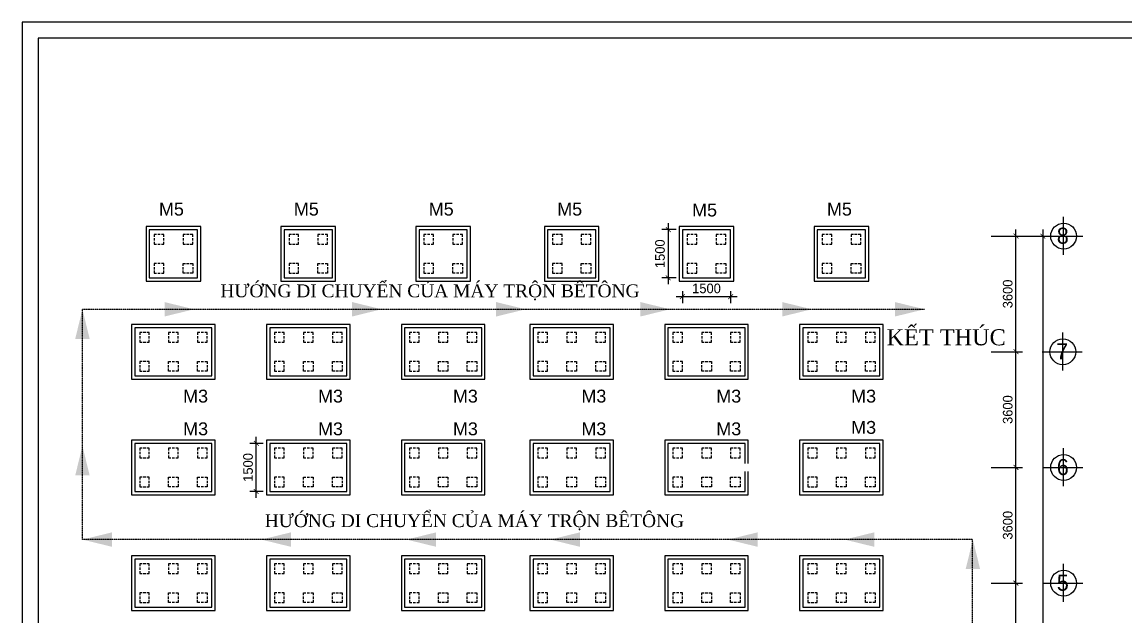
# Model space of a CAD drawing. Extents: x -134084 to 44078, y -38908 to 20492.
# Drawn here: x -40022 to -5652, y 1980 to 20492 of the extents above; entities that cross this region are included whole.
import ezdxf

# ---------------------------------------------------------------- set-up
doc = ezdxf.new("R2010")
doc.units = 0
doc.header["$MEASUREMENT"] = 0
doc.linetypes.add('DASHED', pattern=[0.75, 0.5, -0.25])
doc.linetypes.add('HIDDEN', pattern=[0.375, 0.25, -0.125])
doc.layers.get('0').update_dxf_attribs({"linetype": 'CONTINUOUS'})
doc.layers.get('DEFPOINTS').update_dxf_attribs({"linetype": 'CONTINUOUS'})
for name, color, linetype in [('CHU', 3, 'CONTINUOUS'), ('D', 1, 'CONTINUOUS'), ('DIM', 8, 'CONTINUOUS'), ('K2', 4, 'CONTINUOUS'), ('NET-CO-BAN', 7, 'CONTINUOUS'), ('TEXT', 3, 'CONTINUOUS'), ('THAY', 4, 'CONTINUOUS'), ('TUONG', 7, 'CONTINUOUS')]:
    doc.layers.add(name, color=color, linetype=linetype)
doc.styles.add('H', font='')
doc.styles.add('M1', font='arial.ttf')
doc.styles.get('H').set_extended_font_data('VNI-Avo')
doc.dimstyles.new('1-100', dxfattribs={"dimtxt": 300, "dimasz": 150, "dimexe": 200, "dimexo": 200, "dimgap": 100, "dimtad": 1, "dimtoh": 1, "dimdec": 0, "dimzin": 0, "dimdsep": 46, "dimtxsty": 'H', "dimblk": 'ARCHTICK', "dimcen": 1, "dimdle": 200, "dimclrd": 8, "dimclre": 8, "dimclrt": 3, "dimadec": 0, "dimazin": 0, "dimtfac": 1, "dimtdec": 0, "dimtix": 1, "dimtmove": 2, "dimatfit": 3, "dimldrblk": 'ARCHTICK', "dimfxl": 1, "dimtolj": 1, "dimtzin": 0, "dimarcsym": 0})

# ---------------------------------------------------------------- blocks, each defined once
blk = doc.blocks.new('_ArchTick')
at = {"color": 0, "linetype": 'ByBlock', "const_width": 0.15}
blk.add_lwpolyline([(-0.5, -0.5), (0.5, 0.5)], dxfattribs=at)
blk = doc.blocks.new('*D30')
at = {"layer": 'DEFPOINTS', "color": 0, "transparency": 16777216}
for p in [(-19461, 14032), (-19903, 12532), (-19461, 12532)]:
    blk.add_point(p, dxfattribs=at)
at = {"layer": 'DIM', "color": 8, "lineweight": -2, "transparency": 16777216}
for p, q in [((-19903, 14232), (-19903, 12332)), ((-19661, 14032), (-20103, 14032)), ((-19661, 12532), (-20103, 12532))]:
    blk.add_line(p, q, dxfattribs=at)
at = {"layer": 'DIM', "color": 8, "lineweight": -2, "transparency": 16777216, "xscale": 150, "yscale": 150, "zscale": 150}
for p, rotation in [((-19903, 14032), 90), ((-19903, 12532), 270)]:
    blk.add_blockref('_ArchTick', p, dxfattribs=dict(at, rotation=rotation))
at = {"layer": 'DIM', "color": 3, "transparency": 16777216, "insert": (-20158, 13282), "char_height": 300, "attachment_point": 5, "rotation": 90, "style": 'H'}
blk.add_mtext('\\A1;1500', dxfattribs=at)
blk = doc.blocks.new('*D31')
at = {"layer": 'DEFPOINTS', "color": 0, "transparency": 16777216}
for p in [(-19461, 12317), (-17961, 12317), (-17961, 11947)]:
    blk.add_point(p, dxfattribs=at)
at = {"layer": 'DIM', "color": 8, "lineweight": -2, "transparency": 16777216}
for p, q in [((-19461, 12117), (-19461, 11747)), ((-17961, 12117), (-17961, 11747)), ((-19661, 11947), (-17761, 11947))]:
    blk.add_line(p, q, dxfattribs=at)
at = {"layer": 'DIM', "color": 8, "lineweight": -2, "transparency": 16777216, "xscale": 150, "yscale": 150, "zscale": 150, "rotation": 180}
blk.add_blockref('_ArchTick', (-19461, 11947), dxfattribs=at)
at = {"layer": 'DIM', "color": 8, "lineweight": -2, "transparency": 16777216, "xscale": 150, "yscale": 150, "zscale": 150}
blk.add_blockref('_ArchTick', (-17961, 11947), dxfattribs=at)
at = {"layer": 'DIM', "color": 3, "transparency": 16777216, "insert": (-18711, 12202), "char_height": 300, "attachment_point": 5, "style": 'H'}
blk.add_mtext('\\A1;1500', dxfattribs=at)
blk = doc.blocks.new('*D32')
at = {"layer": 'DEFPOINTS', "color": 0, "transparency": 16777216}
for p in [(-32731, 7382), (-32311, 7382), (-32311, 5882)]:
    blk.add_point(p, dxfattribs=at)
at = {"layer": 'DIM', "color": 8, "lineweight": -2, "transparency": 16777216}
for p, q in [((-32731, 5682), (-32731, 7582)), ((-32511, 7382), (-32931, 7382)), ((-32511, 5882), (-32931, 5882))]:
    blk.add_line(p, q, dxfattribs=at)
at = {"layer": 'DIM', "color": 8, "lineweight": -2, "transparency": 16777216, "xscale": 150, "yscale": 150, "zscale": 150}
for p, rotation in [((-32731, 7382), 90), ((-32731, 5882), 270)]:
    blk.add_blockref('_ArchTick', p, dxfattribs=dict(at, rotation=rotation))
at = {"layer": 'DIM', "color": 3, "transparency": 16777216, "insert": (-32986, 6632), "char_height": 300, "attachment_point": 5, "rotation": 90, "style": 'H'}
blk.add_mtext('\\A1;1500', dxfattribs=at)
blk = doc.blocks.new('*D38')
at = {"layer": 'DEFPOINTS', "color": 0, "transparency": 16777216}
for p in [(-10048, 13832), (-9076, 13832), (-10048, 10232)]:
    blk.add_point(p, dxfattribs=at)
at = {"layer": 'DIM', "color": 8, "lineweight": -2, "transparency": 16777216}
for p, q in [((-9848, 13832), (-8876, 13832)), ((-9076, 10032), (-9076, 14032)), ((-9848, 10232), (-8876, 10232))]:
    blk.add_line(p, q, dxfattribs=at)
at = {"layer": 'DIM', "color": 8, "lineweight": -2, "transparency": 16777216, "xscale": 150, "yscale": 150, "zscale": 150}
for p, rotation in [((-9076, 13832), 90), ((-9076, 10232), 270)]:
    blk.add_blockref('_ArchTick', p, dxfattribs=dict(at, rotation=rotation))
at = {"layer": 'DIM', "color": 3, "transparency": 16777216, "insert": (-9331, 12032), "char_height": 300, "attachment_point": 5, "rotation": 90, "style": 'H'}
blk.add_mtext('\\A1;3600', dxfattribs=at)
blk = doc.blocks.new('*D39')
at = {"layer": 'DEFPOINTS', "color": 0, "transparency": 16777216}
for p in [(-9201, 13832), (-11029, -13768), (-8238, -13768)]:
    blk.add_point(p, dxfattribs=at)
at = {"layer": 'DIM', "color": 8, "lineweight": -2, "transparency": 16777216}
for p, q in [((-9001, 13832), (-8038, 13832)), ((-8238, 14032), (-8238, -13968)), ((-10829, -13768), (-8038, -13768))]:
    blk.add_line(p, q, dxfattribs=at)
at = {"layer": 'DIM', "color": 8, "lineweight": -2, "transparency": 16777216, "xscale": 150, "yscale": 150, "zscale": 150}
for p, rotation in [((-8238, 13832), 90), ((-8238, -13768), 270)]:
    blk.add_blockref('_ArchTick', p, dxfattribs=dict(at, rotation=rotation))
at = {"layer": 'DIM', "color": 3, "transparency": 16777216, "insert": (-8494, 32), "char_height": 300, "attachment_point": 5, "rotation": 90, "style": 'H'}
blk.add_mtext('\\A1;27600', dxfattribs=at)
blk = doc.blocks.new('*D43')
at = {"layer": 'DEFPOINTS', "color": 0, "transparency": 16777216}
for p in [(-10048, 6632), (-9076, 6632), (-10048, 3032)]:
    blk.add_point(p, dxfattribs=at)
at = {"layer": 'DIM', "color": 8, "lineweight": -2, "transparency": 16777216}
for p, q in [((-9848, 6632), (-8876, 6632)), ((-9076, 2832), (-9076, 6832)), ((-9848, 3032), (-8876, 3032))]:
    blk.add_line(p, q, dxfattribs=at)
at = {"layer": 'DIM', "color": 8, "lineweight": -2, "transparency": 16777216, "xscale": 150, "yscale": 150, "zscale": 150}
for p, rotation in [((-9076, 6632), 90), ((-9076, 3032), 270)]:
    blk.add_blockref('_ArchTick', p, dxfattribs=dict(at, rotation=rotation))
at = {"layer": 'DIM', "color": 3, "transparency": 16777216, "insert": (-9331, 4832), "char_height": 300, "attachment_point": 5, "rotation": 90, "style": 'H'}
blk.add_mtext('\\A1;3600', dxfattribs=at)
blk = doc.blocks.new('*D44')
at = {"layer": 'DEFPOINTS', "color": 0, "transparency": 16777216}
for p in [(-10048, 3032), (-9076, 3032), (-10048, -568)]:
    blk.add_point(p, dxfattribs=at)
at = {"layer": 'DIM', "color": 8, "lineweight": -2, "transparency": 16777216}
for p, q in [((-9076, -768), (-9076, 3232)), ((-9848, 3032), (-8876, 3032)), ((-9848, -568), (-8876, -568))]:
    blk.add_line(p, q, dxfattribs=at)
at = {"layer": 'DIM', "color": 8, "lineweight": -2, "transparency": 16777216, "xscale": 150, "yscale": 150, "zscale": 150}
for p, rotation in [((-9076, 3032), 90), ((-9076, -568), 270)]:
    blk.add_blockref('_ArchTick', p, dxfattribs=dict(at, rotation=rotation))
at = {"layer": 'DIM', "color": 3, "transparency": 16777216, "insert": (-9331, 1232), "char_height": 300, "attachment_point": 5, "rotation": 90, "style": 'H'}
blk.add_mtext('\\A1;3600', dxfattribs=at)
blk = doc.blocks.new('*D45')
at = {"layer": 'DEFPOINTS', "color": 0, "transparency": 16777216}
for p in [(-10048, 10232), (-9076, 10232), (-10048, 6632)]:
    blk.add_point(p, dxfattribs=at)
at = {"layer": 'DIM', "color": 8, "lineweight": -2, "transparency": 16777216}
for p, q in [((-9076, 6432), (-9076, 10432)), ((-9848, 10232), (-8876, 10232)), ((-9848, 6632), (-8876, 6632))]:
    blk.add_line(p, q, dxfattribs=at)
at = {"layer": 'DIM', "color": 8, "lineweight": -2, "transparency": 16777216, "xscale": 150, "yscale": 150, "zscale": 150}
for p, rotation in [((-9076, 10232), 90), ((-9076, 6632), 270)]:
    blk.add_blockref('_ArchTick', p, dxfattribs=dict(at, rotation=rotation))
at = {"layer": 'DIM', "color": 3, "transparency": 16777216, "insert": (-9331, 8432), "char_height": 300, "attachment_point": 5, "rotation": 90, "style": 'H'}
blk.add_mtext('\\A1;3600', dxfattribs=at)

msp = doc.modelspace()

# ---------------------------------------------------------------- linework, layer by layer
at = {"layer": 'D', "color": 3, "linetype": 'HIDDEN', "ltscale": 15}
msp.add_lwpolyline([(-12777, -12376), (-19425, -12376), (-19425, -12376), (-38143, -12376), (-38143, -3476.5), (-10429.5, -3476.5), (-10429.5, 4386.7), (-38143, 4386.7), (-38143, 4386.7), (-38143, 11554), (-11922, 11554)], dxfattribs=at)
for points in [[(-35587.5, 11329.2), (-34667.5, 11554), (-35587.5, 11778.8), (-34667.5, 11554)], [(-29746, 11329.2), (-28826, 11554), (-29746, 11778.8), (-28826, 11554)], [(-25261, 11329.2), (-24341, 11554), (-25261, 11778.8), (-24341, 11554)], [(-20768.5, 11329.2), (-19848.5, 11554), (-20768.5, 11778.8), (-19848.5, 11554)], [(-16353, 11329.2), (-15433, 11554), (-16353, 11778.8), (-15433, 11554)], [(-12842, 11329.2), (-11922, 11554), (-12842, 11778.8), (-11922, 11554)], [(-37918.2, 10634), (-38143, 11554), (-38367.8, 10634), (-38143, 11554)], [(-37918.2, 6381.5), (-38143, 7301.5), (-38367.8, 6381.5), (-38143, 7301.5)], [(-37223, 4161.9), (-38143, 4386.7), (-37223, 4611.5), (-38143, 4386.7)], [(-31652.5, 4161.9), (-32572.5, 4386.7), (-31652.5, 4611.5), (-32572.5, 4386.7)], [(-27129.5, 4161.9), (-28049.5, 4386.7), (-27129.5, 4611.5), (-28049.5, 4386.7)], [(-22654, 4161.9), (-23574, 4386.7), (-22654, 4611.5), (-23574, 4386.7)], [(-17120.5, 4161.9), (-18040.5, 4386.7), (-17120.5, 4611.5), (-18040.5, 4386.7)], [(-13490.5, 4161.9), (-14410.5, 4386.7), (-13490.5, 4611.5), (-14410.5, 4386.7)], [(-10191.7, 3466.7), (-10416.5, 4386.7), (-10641.3, 3466.7), (-10416.5, 4386.7)]]:
    msp.add_trace(points, dxfattribs=at)
at = {"layer": 'DIM'}
msp.add_lwpolyline([(44077.5, -38908), (44077.5, 20492), (-40022.5, 20492), (-40022.5, -38908)], close=True, dxfattribs=at)
at = {"layer": 'K2'}
for p, q in [((-7591.6, 13252.6), (-7591.6, 14426.9)), ((-8238.3, 13831.6), (-6995, 13831.6)), ((-7615, 9652.6), (-7615, 10826.9)), ((-8261.7, 10231.6), (-7018.4, 10231.6)), ((-7591.6, 6052.6), (-7591.6, 7226.9)), ((-8238.3, 6631.6), (-6995, 6631.6)), ((-7591.6, 2452.6), (-7591.6, 3626.9)), ((-8238.3, 3031.6), (-6995, 3031.6))]:
    msp.add_line(p, q, dxfattribs=at)
for centre in [(-7591.6, 13831.6), (-7615, 10231.6), (-7591.6, 6631.6), (-7591.6, 3031.6)]:
    msp.add_circle(centre, 402, dxfattribs=at)
at = {"layer": 'NET-CO-BAN', "linetype": 'DASHED', "ltscale": 150}
for points in [[(-35910.7, 13581.6), (-35610.7, 13581.6), (-35610.7, 13881.6), (-35910.7, 13881.6)], [(-35010.7, 13581.6), (-34710.7, 13581.6), (-34710.7, 13881.6), (-35010.7, 13881.6)], [(-31710.7, 13581.6), (-31410.7, 13581.6), (-31410.7, 13881.6), (-31710.7, 13881.6)], [(-30810.7, 13581.6), (-30510.7, 13581.6), (-30510.7, 13881.6), (-30810.7, 13881.6)], [(-27510.7, 13581.6), (-27210.7, 13581.6), (-27210.7, 13881.6), (-27510.7, 13881.6)], [(-26610.7, 13581.6), (-26310.7, 13581.6), (-26310.7, 13881.6), (-26610.7, 13881.6)], [(-23510.7, 13581.6), (-23210.7, 13581.6), (-23210.7, 13881.6), (-23510.7, 13881.6)], [(-22610.7, 13581.6), (-22310.7, 13581.6), (-22310.7, 13881.6), (-22610.7, 13881.6)], [(-19310.7, 13581.6), (-19010.7, 13581.6), (-19010.7, 13881.6), (-19310.7, 13881.6)], [(-18410.7, 13581.6), (-18110.7, 13581.6), (-18110.7, 13881.6), (-18410.7, 13881.6)], [(-15110.7, 13581.6), (-14810.7, 13581.6), (-14810.7, 13881.6), (-15110.7, 13881.6)], [(-14210.7, 13581.6), (-13910.7, 13581.6), (-13910.7, 13881.6), (-14210.7, 13881.6)], [(-35910.7, 12681.6), (-35610.7, 12681.6), (-35610.7, 12981.6), (-35910.7, 12981.6)], [(-34710.7, 12681.6), (-35010.7, 12681.6), (-35010.7, 12981.6), (-34710.7, 12981.6)], [(-31710.7, 12681.6), (-31410.7, 12681.6), (-31410.7, 12981.6), (-31710.7, 12981.6)], [(-30510.7, 12681.6), (-30810.7, 12681.6), (-30810.7, 12981.6), (-30510.7, 12981.6)], [(-27510.7, 12681.6), (-27210.7, 12681.6), (-27210.7, 12981.6), (-27510.7, 12981.6)], [(-26310.7, 12681.6), (-26610.7, 12681.6), (-26610.7, 12981.6), (-26310.7, 12981.6)], [(-23510.7, 12681.6), (-23210.7, 12681.6), (-23210.7, 12981.6), (-23510.7, 12981.6)], [(-22310.7, 12681.6), (-22610.7, 12681.6), (-22610.7, 12981.6), (-22310.7, 12981.6)], [(-19310.7, 12681.6), (-19010.7, 12681.6), (-19010.7, 12981.6), (-19310.7, 12981.6)], [(-18110.7, 12681.6), (-18410.7, 12681.6), (-18410.7, 12981.6), (-18110.7, 12981.6)], [(-15110.7, 12681.6), (-14810.7, 12681.6), (-14810.7, 12981.6), (-15110.7, 12981.6)], [(-13910.7, 12681.6), (-14210.7, 12681.6), (-14210.7, 12981.6), (-13910.7, 12981.6)], [(-36360.7, 10531.6), (-36060.7, 10531.6), (-36060.7, 10831.6), (-36360.7, 10831.6)], [(-35460.7, 10531.6), (-35160.7, 10531.6), (-35160.7, 10831.6), (-35460.7, 10831.6)], [(-34560.7, 10531.6), (-34260.7, 10531.6), (-34260.7, 10831.6), (-34560.7, 10831.6)], [(-32160.7, 10531.6), (-31860.7, 10531.6), (-31860.7, 10831.6), (-32160.7, 10831.6)], [(-31260.7, 10531.6), (-30960.7, 10531.6), (-30960.7, 10831.6), (-31260.7, 10831.6)], [(-30360.7, 10531.6), (-30060.7, 10531.6), (-30060.7, 10831.6), (-30360.7, 10831.6)], [(-27960.7, 10531.6), (-27660.7, 10531.6), (-27660.7, 10831.6), (-27960.7, 10831.6)], [(-27060.7, 10531.6), (-26760.7, 10531.6), (-26760.7, 10831.6), (-27060.7, 10831.6)], [(-26160.7, 10531.6), (-25860.7, 10531.6), (-25860.7, 10831.6), (-26160.7, 10831.6)], [(-23960.7, 10531.6), (-23660.7, 10531.6), (-23660.7, 10831.6), (-23960.7, 10831.6)], [(-23060.7, 10531.6), (-22760.7, 10531.6), (-22760.7, 10831.6), (-23060.7, 10831.6)], [(-22160.7, 10531.6), (-21860.7, 10531.6), (-21860.7, 10831.6), (-22160.7, 10831.6)], [(-19760.7, 10531.6), (-19460.7, 10531.6), (-19460.7, 10831.6), (-19760.7, 10831.6)], [(-18860.7, 10531.6), (-18560.7, 10531.6), (-18560.7, 10831.6), (-18860.7, 10831.6)], [(-17960.7, 10531.6), (-17660.7, 10531.6), (-17660.7, 10831.6), (-17960.7, 10831.6)], [(-15560.7, 10531.6), (-15260.7, 10531.6), (-15260.7, 10831.6), (-15560.7, 10831.6)], [(-14660.7, 10531.6), (-14360.7, 10531.6), (-14360.7, 10831.6), (-14660.7, 10831.6)], [(-13760.7, 10531.6), (-13460.7, 10531.6), (-13460.7, 10831.6), (-13760.7, 10831.6)], [(-36360.7, 9631.6), (-36060.7, 9631.6), (-36060.7, 9931.6), (-36360.7, 9931.6)], [(-35160.7, 9631.6), (-35460.7, 9631.6), (-35460.7, 9931.6), (-35160.7, 9931.6)], [(-34260.7, 9631.6), (-34560.7, 9631.6), (-34560.7, 9931.6), (-34260.7, 9931.6)], [(-32160.7, 9631.6), (-31860.7, 9631.6), (-31860.7, 9931.6), (-32160.7, 9931.6)], [(-30960.7, 9631.6), (-31260.7, 9631.6), (-31260.7, 9931.6), (-30960.7, 9931.6)], [(-30060.7, 9631.6), (-30360.7, 9631.6), (-30360.7, 9931.6), (-30060.7, 9931.6)], [(-27960.7, 9631.6), (-27660.7, 9631.6), (-27660.7, 9931.6), (-27960.7, 9931.6)], [(-26760.7, 9631.6), (-27060.7, 9631.6), (-27060.7, 9931.6), (-26760.7, 9931.6)], [(-25860.7, 9631.6), (-26160.7, 9631.6), (-26160.7, 9931.6), (-25860.7, 9931.6)], [(-23960.7, 9631.6), (-23660.7, 9631.6), (-23660.7, 9931.6), (-23960.7, 9931.6)], [(-22760.7, 9631.6), (-23060.7, 9631.6), (-23060.7, 9931.6), (-22760.7, 9931.6)], [(-21860.7, 9631.6), (-22160.7, 9631.6), (-22160.7, 9931.6), (-21860.7, 9931.6)], [(-19760.7, 9631.6), (-19460.7, 9631.6), (-19460.7, 9931.6), (-19760.7, 9931.6)], [(-18560.7, 9631.6), (-18860.7, 9631.6), (-18860.7, 9931.6), (-18560.7, 9931.6)], [(-17660.7, 9631.6), (-17960.7, 9631.6), (-17960.7, 9931.6), (-17660.7, 9931.6)], [(-15560.7, 9631.6), (-15260.7, 9631.6), (-15260.7, 9931.6), (-15560.7, 9931.6)], [(-14360.7, 9631.6), (-14660.7, 9631.6), (-14660.7, 9931.6), (-14360.7, 9931.6)], [(-13460.7, 9631.6), (-13760.7, 9631.6), (-13760.7, 9931.6), (-13460.7, 9931.6)], [(-36360.7, 6931.6), (-36060.7, 6931.6), (-36060.7, 7231.6), (-36360.7, 7231.6)], [(-35460.7, 6931.6), (-35160.7, 6931.6), (-35160.7, 7231.6), (-35460.7, 7231.6)], [(-34560.7, 6931.6), (-34260.7, 6931.6), (-34260.7, 7231.6), (-34560.7, 7231.6)], [(-32160.7, 6931.6), (-31860.7, 6931.6), (-31860.7, 7231.6), (-32160.7, 7231.6)], [(-31260.7, 6931.6), (-30960.7, 6931.6), (-30960.7, 7231.6), (-31260.7, 7231.6)], [(-30360.7, 6931.6), (-30060.7, 6931.6), (-30060.7, 7231.6), (-30360.7, 7231.6)], [(-27960.7, 6931.6), (-27660.7, 6931.6), (-27660.7, 7231.6), (-27960.7, 7231.6)], [(-27060.7, 6931.6), (-26760.7, 6931.6), (-26760.7, 7231.6), (-27060.7, 7231.6)], [(-26160.7, 6931.6), (-25860.7, 6931.6), (-25860.7, 7231.6), (-26160.7, 7231.6)], [(-23960.7, 6931.6), (-23660.7, 6931.6), (-23660.7, 7231.6), (-23960.7, 7231.6)], [(-23060.7, 6931.6), (-22760.7, 6931.6), (-22760.7, 7231.6), (-23060.7, 7231.6)], [(-22160.7, 6931.6), (-21860.7, 6931.6), (-21860.7, 7231.6), (-22160.7, 7231.6)], [(-19760.7, 6931.6), (-19460.7, 6931.6), (-19460.7, 7231.6), (-19760.7, 7231.6)], [(-18860.7, 6931.6), (-18560.7, 6931.6), (-18560.7, 7231.6), (-18860.7, 7231.6)], [(-17960.7, 6931.6), (-17660.7, 6931.6), (-17660.7, 7231.6), (-17960.7, 7231.6)], [(-15560.7, 6931.6), (-15260.7, 6931.6), (-15260.7, 7231.6), (-15560.7, 7231.6)], [(-14660.7, 6931.6), (-14360.7, 6931.6), (-14360.7, 7231.6), (-14660.7, 7231.6)], [(-13760.7, 6931.6), (-13460.7, 6931.6), (-13460.7, 7231.6), (-13760.7, 7231.6)], [(-36360.7, 6031.6), (-36060.7, 6031.6), (-36060.7, 6331.6), (-36360.7, 6331.6)], [(-35160.7, 6031.6), (-35460.7, 6031.6), (-35460.7, 6331.6), (-35160.7, 6331.6)], [(-34260.7, 6031.6), (-34560.7, 6031.6), (-34560.7, 6331.6), (-34260.7, 6331.6)], [(-32160.7, 6031.6), (-31860.7, 6031.6), (-31860.7, 6331.6), (-32160.7, 6331.6)], [(-30960.7, 6031.6), (-31260.7, 6031.6), (-31260.7, 6331.6), (-30960.7, 6331.6)], [(-30060.7, 6031.6), (-30360.7, 6031.6), (-30360.7, 6331.6), (-30060.7, 6331.6)], [(-27960.7, 6031.6), (-27660.7, 6031.6), (-27660.7, 6331.6), (-27960.7, 6331.6)], [(-26760.7, 6031.6), (-27060.7, 6031.6), (-27060.7, 6331.6), (-26760.7, 6331.6)], [(-25860.7, 6031.6), (-26160.7, 6031.6), (-26160.7, 6331.6), (-25860.7, 6331.6)], [(-23960.7, 6031.6), (-23660.7, 6031.6), (-23660.7, 6331.6), (-23960.7, 6331.6)], [(-22760.7, 6031.6), (-23060.7, 6031.6), (-23060.7, 6331.6), (-22760.7, 6331.6)], [(-21860.7, 6031.6), (-22160.7, 6031.6), (-22160.7, 6331.6), (-21860.7, 6331.6)], [(-19760.7, 6031.6), (-19460.7, 6031.6), (-19460.7, 6331.6), (-19760.7, 6331.6)], [(-18560.7, 6031.6), (-18860.7, 6031.6), (-18860.7, 6331.6), (-18560.7, 6331.6)], [(-17660.7, 6031.6), (-17960.7, 6031.6), (-17960.7, 6331.6), (-17660.7, 6331.6)], [(-15560.7, 6031.6), (-15260.7, 6031.6), (-15260.7, 6331.6), (-15560.7, 6331.6)], [(-14360.7, 6031.6), (-14660.7, 6031.6), (-14660.7, 6331.6), (-14360.7, 6331.6)], [(-13460.7, 6031.6), (-13760.7, 6031.6), (-13760.7, 6331.6), (-13460.7, 6331.6)], [(-36360.7, 3331.6), (-36060.7, 3331.6), (-36060.7, 3631.6), (-36360.7, 3631.6)], [(-35460.7, 3331.6), (-35160.7, 3331.6), (-35160.7, 3631.6), (-35460.7, 3631.6)], [(-34560.7, 3331.6), (-34260.7, 3331.6), (-34260.7, 3631.6), (-34560.7, 3631.6)], [(-32160.7, 3331.6), (-31860.7, 3331.6), (-31860.7, 3631.6), (-32160.7, 3631.6)], [(-31260.7, 3331.6), (-30960.7, 3331.6), (-30960.7, 3631.6), (-31260.7, 3631.6)], [(-30360.7, 3331.6), (-30060.7, 3331.6), (-30060.7, 3631.6), (-30360.7, 3631.6)], [(-27960.7, 3331.6), (-27660.7, 3331.6), (-27660.7, 3631.6), (-27960.7, 3631.6)], [(-27060.7, 3331.6), (-26760.7, 3331.6), (-26760.7, 3631.6), (-27060.7, 3631.6)], [(-26160.7, 3331.6), (-25860.7, 3331.6), (-25860.7, 3631.6), (-26160.7, 3631.6)], [(-23960.7, 3331.6), (-23660.7, 3331.6), (-23660.7, 3631.6), (-23960.7, 3631.6)], [(-23060.7, 3331.6), (-22760.7, 3331.6), (-22760.7, 3631.6), (-23060.7, 3631.6)], [(-22160.7, 3331.6), (-21860.7, 3331.6), (-21860.7, 3631.6), (-22160.7, 3631.6)], [(-19760.7, 3331.6), (-19460.7, 3331.6), (-19460.7, 3631.6), (-19760.7, 3631.6)], [(-18860.7, 3331.6), (-18560.7, 3331.6), (-18560.7, 3631.6), (-18860.7, 3631.6)], [(-17960.7, 3331.6), (-17660.7, 3331.6), (-17660.7, 3631.6), (-17960.7, 3631.6)], [(-15560.7, 3331.6), (-15260.7, 3331.6), (-15260.7, 3631.6), (-15560.7, 3631.6)], [(-14660.7, 3331.6), (-14360.7, 3331.6), (-14360.7, 3631.6), (-14660.7, 3631.6)], [(-13760.7, 3331.6), (-13460.7, 3331.6), (-13460.7, 3631.6), (-13760.7, 3631.6)], [(-36360.7, 2431.6), (-36060.7, 2431.6), (-36060.7, 2731.6), (-36360.7, 2731.6)], [(-35160.7, 2431.6), (-35460.7, 2431.6), (-35460.7, 2731.6), (-35160.7, 2731.6)], [(-34260.7, 2431.6), (-34560.7, 2431.6), (-34560.7, 2731.6), (-34260.7, 2731.6)], [(-32160.7, 2431.6), (-31860.7, 2431.6), (-31860.7, 2731.6), (-32160.7, 2731.6)], [(-30960.7, 2431.6), (-31260.7, 2431.6), (-31260.7, 2731.6), (-30960.7, 2731.6)], [(-30060.7, 2431.6), (-30360.7, 2431.6), (-30360.7, 2731.6), (-30060.7, 2731.6)], [(-27960.7, 2431.6), (-27660.7, 2431.6), (-27660.7, 2731.6), (-27960.7, 2731.6)], [(-26760.7, 2431.6), (-27060.7, 2431.6), (-27060.7, 2731.6), (-26760.7, 2731.6)], [(-25860.7, 2431.6), (-26160.7, 2431.6), (-26160.7, 2731.6), (-25860.7, 2731.6)], [(-23960.7, 2431.6), (-23660.7, 2431.6), (-23660.7, 2731.6), (-23960.7, 2731.6)], [(-22760.7, 2431.6), (-23060.7, 2431.6), (-23060.7, 2731.6), (-22760.7, 2731.6)], [(-21860.7, 2431.6), (-22160.7, 2431.6), (-22160.7, 2731.6), (-21860.7, 2731.6)], [(-19760.7, 2431.6), (-19460.7, 2431.6), (-19460.7, 2731.6), (-19760.7, 2731.6)], [(-18560.7, 2431.6), (-18860.7, 2431.6), (-18860.7, 2731.6), (-18560.7, 2731.6)], [(-17660.7, 2431.6), (-17960.7, 2431.6), (-17960.7, 2731.6), (-17660.7, 2731.6)], [(-15560.7, 2431.6), (-15260.7, 2431.6), (-15260.7, 2731.6), (-15560.7, 2731.6)], [(-14360.7, 2431.6), (-14660.7, 2431.6), (-14660.7, 2731.6), (-14360.7, 2731.6)], [(-13460.7, 2431.6), (-13760.7, 2431.6), (-13760.7, 2731.6), (-13460.7, 2731.6)]]:
    msp.add_lwpolyline(points, close=True, dxfattribs=at)
at = {"layer": 'THAY'}
msp.add_lwpolyline([(43577.5, -38408), (43577.5, 19992), (-39522.5, 19992), (-39522.5, -38408)], close=True, dxfattribs=at)
at = {"layer": 'TUONG'}
for points in [[(-34460.7, 13956.6), (-34460.7, 14131.6), (-36160.7, 14131.6), (-36160.7, 12431.6), (-34460.7, 12431.6)], [(-35185.7, 12431.6), (-34460.7, 12431.6), (-34460.7, 14131.6)], [(-30260.7, 13956.6), (-30260.7, 14131.6), (-31960.7, 14131.6), (-31960.7, 12431.6)], [(-30985.7, 12431.6), (-30260.7, 12431.6), (-30260.7, 14131.6)], [(-26060.7, 13956.6), (-26060.7, 14131.6), (-27760.7, 14131.6), (-27760.7, 13956.6)], [(-27760.7, 14131.6), (-27760.7, 12431.6), (-26060.7, 12431.6)], [(-26785.7, 12431.6), (-26060.7, 12431.6), (-26060.7, 14131.6)], [(-22060.7, 13956.6), (-22060.7, 14131.6), (-23760.7, 14131.6), (-23760.7, 13956.6)], [(-23760.7, 14131.6), (-23760.7, 12431.6), (-22060.7, 12431.6)], [(-22785.7, 12431.6), (-22060.7, 12431.6), (-22060.7, 14131.6)], [(-17860.7, 12431.6), (-17860.7, 14131.6), (-19560.7, 14131.6), (-19560.7, 13956.6)], [(-19560.7, 14131.6), (-19560.7, 12431.6), (-18835.7, 12431.6)], [(-13660.7, 13956.6), (-13660.7, 14131.6), (-15360.7, 14131.6), (-15360.7, 13956.6)], [(-15360.7, 14131.6), (-15360.7, 12431.6), (-13660.7, 12431.6)], [(-14385.7, 12431.6), (-13660.7, 12431.6), (-13660.7, 14131.6)], [(-34560.7, 13956.6), (-34560.7, 14031.6), (-36060.7, 14031.6), (-36060.7, 12531.6), (-34560.7, 12531.6)], [(-35185.7, 12531.6), (-34560.7, 12531.6), (-34560.7, 14031.6)], [(-30360.7, 13956.6), (-30360.7, 14031.6), (-31860.7, 14031.6), (-31860.7, 12531.6)], [(-30985.7, 12531.6), (-30360.7, 12531.6), (-30360.7, 14031.6)], [(-26160.7, 13956.6), (-26160.7, 14031.6), (-27660.7, 14031.6), (-27660.7, 13956.6)], [(-27660.7, 14031.6), (-27660.7, 12531.6), (-26160.7, 12531.6)], [(-26785.7, 12531.6), (-26160.7, 12531.6), (-26160.7, 14031.6)], [(-22160.7, 13956.6), (-22160.7, 14031.6), (-23660.7, 14031.6), (-23660.7, 13956.6)], [(-23660.7, 14031.6), (-23660.7, 12531.6), (-22160.7, 12531.6)], [(-22785.7, 12531.6), (-22160.7, 12531.6), (-22160.7, 14031.6)], [(-17960.7, 12531.6), (-17960.7, 14031.6), (-19460.7, 14031.6), (-19460.7, 13956.6)], [(-19460.7, 14031.6), (-19460.7, 12531.6), (-18835.7, 12531.6)], [(-13760.7, 13956.6), (-13760.7, 14031.6), (-15260.7, 14031.6), (-15260.7, 13956.6)], [(-15260.7, 14031.6), (-15260.7, 12531.6), (-13760.7, 12531.6)], [(-14385.7, 12531.6), (-13760.7, 12531.6), (-13760.7, 14031.6)], [(-31960.7, 13706.6), (-31960.7, 12431.6), (-30260.7, 12431.6)], [(-31860.7, 13706.6), (-31860.7, 12531.6), (-30360.7, 12531.6)], [(-19560.7, 12431.6), (-17860.7, 12431.6), (-17860.7, 13706.6)], [(-19460.7, 12531.6), (-17960.7, 12531.6), (-17960.7, 13706.6)], [(-35099.3, 11081.6), (-36610.7, 11081.6), (-36610.7, 9381.6), (-35435.7, 9381.6)], [(-34010.7, 9381.6), (-34010.7, 11081.6), (-35185.7, 11081.6)], [(-32410.7, 11081.6), (-32410.7, 9381.6), (-31235.7, 9381.6)], [(-29810.7, 11081.6), (-32410.7, 11081.6), (-32410.7, 10356.6)], [(-29810.7, 9381.6), (-29810.7, 11081.6), (-30985.7, 11081.6)], [(-25610.7, 11081.6), (-28210.7, 11081.6), (-28210.7, 10356.6)], [(-28210.7, 9381.6), (-25610.7, 9381.6), (-25610.7, 11081.6)], [(-28210.7, 11081.6), (-28210.7, 9381.6), (-27035.7, 9381.6)], [(-25610.7, 10356.6), (-25610.7, 11081.6), (-26785.7, 11081.6)], [(-24210.7, 9381.6), (-21610.7, 9381.6), (-21610.7, 11081.6)], [(-24210.7, 11081.6), (-24210.7, 9381.6), (-23035.7, 9381.6)], [(-21610.7, 11081.6), (-24210.7, 11081.6), (-24210.7, 10356.6)], [(-21610.7, 10356.6), (-21610.7, 11081.6), (-22785.7, 11081.6)], [(-17410.7, 11081.6), (-20010.7, 11081.6), (-20010.7, 10356.6)], [(-20010.7, 11081.6), (-20010.7, 9381.6), (-18835.7, 9381.6)], [(-17410.7, 9381.6), (-17410.7, 11081.6), (-18585.7, 11081.6)], [(-15810.7, 9381.6), (-13210.7, 9381.6), (-13210.7, 11081.6)], [(-15810.7, 11081.6), (-15810.7, 9381.6), (-14635.7, 9381.6)], [(-13210.7, 11081.6), (-15810.7, 11081.6), (-15810.7, 10356.6)], [(-13210.7, 10356.6), (-13210.7, 11081.6), (-14385.7, 11081.6)], [(-34110.7, 10981.6), (-36510.7, 10981.6), (-36510.7, 9481.6), (-35435.7, 9481.6)], [(-34110.7, 9481.6), (-34110.7, 10981.6), (-35185.7, 10981.6)], [(-32310.7, 10981.6), (-32310.7, 9481.6), (-31235.7, 9481.6)], [(-29910.7, 10981.6), (-32310.7, 10981.6), (-32310.7, 10356.6)], [(-29910.7, 9481.6), (-29910.7, 10981.6), (-30985.7, 10981.6)], [(-25710.7, 10981.6), (-28110.7, 10981.6), (-28110.7, 10356.6)], [(-28110.7, 9481.6), (-25710.7, 9481.6), (-25710.7, 10981.6)], [(-28110.7, 10981.6), (-28110.7, 9481.6), (-27035.7, 9481.6)], [(-25710.7, 10356.6), (-25710.7, 10981.6), (-26785.7, 10981.6)], [(-24110.7, 9481.6), (-21710.7, 9481.6), (-21710.7, 10981.6)], [(-24110.7, 10981.6), (-24110.7, 9481.6), (-23035.7, 9481.6)], [(-21710.7, 10981.6), (-24110.7, 10981.6), (-24110.7, 10356.6)], [(-21710.7, 10356.6), (-21710.7, 10981.6), (-22785.7, 10981.6)], [(-17510.7, 10981.6), (-19910.7, 10981.6), (-19910.7, 10356.6)], [(-19910.7, 10981.6), (-19910.7, 9481.6), (-18835.7, 9481.6)], [(-17510.7, 9481.6), (-17510.7, 10981.6), (-18585.7, 10981.6)], [(-15710.7, 9481.6), (-13310.7, 9481.6), (-13310.7, 10981.6)], [(-15710.7, 10981.6), (-15710.7, 9481.6), (-14635.7, 9481.6)], [(-13310.7, 10981.6), (-15710.7, 10981.6), (-15710.7, 10356.6)], [(-13310.7, 10356.6), (-13310.7, 10981.6), (-14385.7, 10981.6)], [(-36610.7, 9381.6), (-34010.7, 9381.6), (-34010.7, 10106.6)], [(-36510.7, 9481.6), (-34110.7, 9481.6), (-34110.7, 10106.6)], [(-32410.7, 9381.6), (-29810.7, 9381.6), (-29810.7, 10106.6)], [(-32310.7, 9481.6), (-29910.7, 9481.6), (-29910.7, 10106.6)], [(-20010.7, 9381.6), (-17410.7, 9381.6), (-17410.7, 10106.6)], [(-19910.7, 9481.6), (-17510.7, 9481.6), (-17510.7, 10106.6)], [(-34010.7, 6756.6), (-34010.7, 7481.6), (-36610.7, 7481.6)], [(-35435.7, 7481.6), (-36610.7, 7481.6), (-36610.7, 5781.6), (-35435.7, 5781.6)], [(-36610.7, 5781.6), (-34010.7, 5781.6), (-34010.7, 7481.6)], [(-34110.7, 6756.6), (-34110.7, 7381.6), (-36510.7, 7381.6)], [(-35435.7, 7381.6), (-36510.7, 7381.6), (-36510.7, 5881.6), (-35435.7, 5881.6)], [(-36510.7, 5881.6), (-34110.7, 5881.6), (-34110.7, 7381.6)], [(-32410.7, 7481.6), (-32410.7, 5781.6), (-31235.7, 5781.6)], [(-29810.7, 5781.6), (-29810.7, 7481.6), (-32410.7, 7481.6)], [(-31235.7, 7481.6), (-32410.7, 7481.6), (-32410.7, 6756.6)], [(-32310.7, 7381.6), (-32310.7, 5881.6), (-31235.7, 5881.6)], [(-29910.7, 5881.6), (-29910.7, 7381.6), (-32310.7, 7381.6)], [(-31235.7, 7381.6), (-32310.7, 7381.6), (-32310.7, 6756.6)], [(-25610.7, 6756.6), (-25610.7, 7481.6), (-28210.7, 7481.6)], [(-27035.7, 7481.6), (-28210.7, 7481.6), (-28210.7, 6756.6)], [(-28210.7, 7481.6), (-28210.7, 5781.6), (-25610.7, 5781.6)], [(-25710.7, 6756.6), (-25710.7, 7381.6), (-28110.7, 7381.6)], [(-27035.7, 7381.6), (-28110.7, 7381.6), (-28110.7, 6756.6)], [(-28110.7, 7381.6), (-28110.7, 5881.6), (-25710.7, 5881.6)], [(-26785.7, 5781.6), (-25610.7, 5781.6), (-25610.7, 7481.6)], [(-26785.7, 5881.6), (-25710.7, 5881.6), (-25710.7, 7381.6)], [(-24210.7, 7481.6), (-24210.7, 5781.6), (-23035.7, 5781.6)], [(-22699.3, 7481.6), (-24210.7, 7481.6), (-24210.7, 6756.6)], [(-24110.7, 7381.6), (-24110.7, 5881.6), (-23035.7, 5881.6)], [(-21710.7, 7381.6), (-24110.7, 7381.6), (-24110.7, 6756.6)], [(-21610.7, 5781.6), (-21610.7, 7481.6), (-22785.7, 7481.6)], [(-21710.7, 5881.6), (-21710.7, 7381.6), (-22785.7, 7381.6)], [(-18835.7, 7481.6), (-20010.7, 7481.6), (-20010.7, 5781.6)], [(-17410.7, 6756.6), (-17410.7, 7481.6), (-20010.7, 7481.6)], [(-18835.7, 7381.6), (-19910.7, 7381.6), (-19910.7, 5881.6)], [(-17510.7, 6756.6), (-17510.7, 7381.6), (-19910.7, 7381.6)], [(-15810.7, 5781.6), (-13210.7, 5781.6), (-13210.7, 7481.6), (-14385.7, 7481.6)], [(-13210.7, 7481.6), (-15810.7, 7481.6), (-15810.7, 6756.6)], [(-15810.7, 7481.6), (-15810.7, 5781.6), (-14635.7, 5781.6)], [(-15710.7, 5881.6), (-13310.7, 5881.6), (-13310.7, 7381.6), (-14385.7, 7381.6)], [(-13310.7, 7381.6), (-15710.7, 7381.6), (-15710.7, 6756.6)], [(-15710.7, 7381.6), (-15710.7, 5881.6), (-14635.7, 5881.6)], [(-32410.7, 5781.6), (-29810.7, 5781.6), (-29810.7, 6506.6)], [(-32310.7, 5881.6), (-29910.7, 5881.6), (-29910.7, 6506.6)], [(-24210.7, 5781.6), (-21610.7, 5781.6), (-21610.7, 6506.6)], [(-24110.7, 5881.6), (-21710.7, 5881.6), (-21710.7, 6506.6)], [(-20010.7, 6506.6), (-20010.7, 5781.6), (-18835.7, 5781.6)], [(-20010.7, 5781.6), (-17410.7, 5781.6), (-17410.7, 6506.6)], [(-19910.7, 6506.6), (-19910.7, 5881.6), (-18835.7, 5881.6)], [(-19910.7, 5881.6), (-17510.7, 5881.6), (-17510.7, 6506.6)], [(-34010.7, 3156.6), (-34010.7, 3881.6), (-36610.7, 3881.6)], [(-35435.7, 3881.6), (-36610.7, 3881.6), (-36610.7, 2181.6), (-35435.7, 2181.6)], [(-36610.7, 2181.6), (-34010.7, 2181.6), (-34010.7, 3881.6)], [(-34110.7, 3781.6), (-36510.7, 3781.6), (-36510.7, 2281.6), (-35435.7, 2281.6)], [(-36510.7, 2281.6), (-34110.7, 2281.6), (-34110.7, 3781.6)], [(-34110.7, 3156.6), (-34110.7, 3781.6), (-35185.7, 3781.6)], [(-29810.7, 3156.6), (-29810.7, 3881.6), (-32410.7, 3881.6)], [(-32410.7, 2181.6), (-29810.7, 2181.6), (-29810.7, 3881.6)], [(-32410.7, 3881.6), (-32410.7, 2181.6), (-31235.7, 2181.6)], [(-31235.7, 3881.6), (-32410.7, 3881.6), (-32410.7, 3156.6)], [(-29910.7, 3156.6), (-29910.7, 3781.6), (-32310.7, 3781.6)], [(-32310.7, 2281.6), (-29910.7, 2281.6), (-29910.7, 3781.6)], [(-32310.7, 3781.6), (-32310.7, 2281.6), (-31235.7, 2281.6)], [(-31235.7, 3781.6), (-32310.7, 3781.6), (-32310.7, 3156.6)], [(-28210.7, 3881.6), (-28210.7, 2181.6), (-27035.7, 2181.6)], [(-25610.7, 3881.6), (-28210.7, 3881.6), (-28210.7, 3156.6)], [(-28110.7, 3781.6), (-28110.7, 2281.6), (-27035.7, 2281.6)], [(-25710.7, 3781.6), (-28110.7, 3781.6), (-28110.7, 3156.6)], [(-25610.7, 2181.6), (-25610.7, 3881.6), (-26785.7, 3881.6)], [(-25710.7, 2281.6), (-25710.7, 3781.6), (-26785.7, 3781.6)], [(-24210.7, 2181.6), (-21610.7, 2181.6), (-21610.7, 3881.6)], [(-23035.7, 3881.6), (-24210.7, 3881.6), (-24210.7, 2181.6)], [(-21610.7, 3156.6), (-21610.7, 3881.6), (-24210.7, 3881.6)], [(-24110.7, 2281.6), (-21710.7, 2281.6), (-21710.7, 3781.6)], [(-23035.7, 3781.6), (-24110.7, 3781.6), (-24110.7, 2281.6)], [(-21710.7, 3156.6), (-21710.7, 3781.6), (-24110.7, 3781.6)], [(-18499.3, 3881.6), (-20010.7, 3881.6), (-20010.7, 3156.6)], [(-20010.7, 3881.6), (-20010.7, 2181.6), (-18835.7, 2181.6)], [(-17510.7, 3781.6), (-19910.7, 3781.6), (-19910.7, 3156.6)], [(-19910.7, 3781.6), (-19910.7, 2281.6), (-18835.7, 2281.6)], [(-17410.7, 2181.6), (-17410.7, 3881.6), (-18585.7, 3881.6)], [(-17510.7, 2281.6), (-17510.7, 3781.6), (-18585.7, 3781.6)], [(-14385.7, 2181.6), (-13210.7, 2181.6), (-13210.7, 3881.6), (-15810.7, 3881.6)], [(-14635.7, 3881.6), (-15810.7, 3881.6), (-15810.7, 2181.6)], [(-14385.7, 2281.6), (-13310.7, 2281.6), (-13310.7, 3781.6), (-15710.7, 3781.6)], [(-14635.7, 3781.6), (-15710.7, 3781.6), (-15710.7, 2281.6)], [(-28210.7, 2181.6), (-25610.7, 2181.6), (-25610.7, 2906.6)], [(-28110.7, 2281.6), (-25710.7, 2281.6), (-25710.7, 2906.6)], [(-24210.7, 2906.6), (-24210.7, 2181.6), (-23035.7, 2181.6)], [(-24110.7, 2906.6), (-24110.7, 2281.6), (-23035.7, 2281.6)], [(-20010.7, 2181.6), (-17410.7, 2181.6), (-17410.7, 2906.6)], [(-19910.7, 2281.6), (-17510.7, 2281.6), (-17510.7, 2906.6)], [(-15810.7, 2906.6), (-15810.7, 2181.6), (-13210.7, 2181.6)], [(-15710.7, 2906.6), (-15710.7, 2281.6), (-13310.7, 2281.6)]]:
    msp.add_lwpolyline(points, dxfattribs=at)

# ---------------------------------------------------------------- texts
at = {"layer": 'CHU', "style": 'H'}
for s, p in [('8', (-7803.2, 13594)), ('7', (-7826.6, 9994)), ('6', (-7803.2, 6394)), ('5', (-7803.2, 2794))]:
    msp.add_text(s, height=500, dxfattribs=at).set_placement(p)
at = {"layer": 'TEXT', "linetype": 'Continuous', "style": 'M1'}
for s, p in [('M5', (-35759.6, 14470.7)), ('M5', (-31559.6, 14470.7)), ('M5', (-27359.6, 14470.7)), ('M5', (-23359.6, 14470.7)), ('M5', (-19159.6, 14442.1)), ('M5', (-14959.6, 14470.7)), ('M3', (-35006.9, 8652)), ('M3', (-30806.9, 8652)), ('M3', (-26606.9, 8652)), ('M3', (-22606.9, 8652)), ('M3', (-18406.9, 8652)), ('M3', (-14206.9, 8652)), ('M3', (-35006.9, 7633.5)), ('M3', (-30806.9, 7633.5)), ('M3', (-26606.9, 7633.5)), ('M3', (-22606.9, 7633.5)), ('M3', (-18406.9, 7633.5)), ('M3', (-14206.9, 7678))]:
    msp.add_text(s, height=400, dxfattribs=at).set_placement(p)
at = {"layer": 'TEXT', "linetype": 'Continuous', "attachment_point": 5, "style": 'M1'}
for s, insert, char_height in [('{\\fVNI-Times|b0|i0|c0|p2;HÖÔÙNG DI CHUYEÅN CUÛA MAÙY TROÄN BEÂTOÂNG}', (-27321.8, 12077.5), 400), ('{\\fVNI-Times|b0|i0|c0|p2;KEÁT THUÙC}', (-11248.3, 10679.4), 500), ('{\\fVNI-Times|b0|i0|c0|p2;HÖÔÙNG DI CHUYEÅN CUÛA MAÙY TROÄN BEÂTOÂNG}', (-25937.8, 4924.7), 400)]:
    msp.add_mtext(s, dxfattribs=dict(at, insert=insert, char_height=char_height))

# ---------------------------------------------------------------- dimensions: what is measured, and where the dimension line sits
at = {"layer": 'DIM'}
for base, p1, p2, angle, picture, middle in [((-19903, 12531.6), (-19460.7, 14031.6), (-19460.7, 12531.6), 90, '*D30', (-20158.3, 13281.6)), ((-8238.3, -13768.4), (-9200.6, 13831.6), (-11029.3, -13768.4), 90, '*D39', (-8493.6, 31.6)), ((-9075.6, 13831.6), (-10047.9, 10231.6), (-10047.9, 13831.6), 90, '*D38', (-9330.9, 12031.6)), ((-17960.7, 11946.9), (-19460.7, 12317.1), (-17960.7, 12317.1), 180, '*D31', (-18710.7, 12202.2)), ((-9075.6, 10231.6), (-10047.9, 6631.6), (-10047.9, 10231.6), 90, '*D45', (-9330.9, 8431.6)), ((-32730.7, 7381.6), (-32310.7, 5881.6), (-32310.7, 7381.6), 90, '*D32', (-32986, 6631.6)), ((-9075.6, 6631.6), (-10047.9, 3031.6), (-10047.9, 6631.6), 90, '*D43', (-9330.9, 4831.6)), ((-9075.6, 3031.6), (-10047.9, -568.4), (-10047.9, 3031.6), 90, '*D44', (-9330.9, 1231.6))]:
    dim = msp.add_linear_dim(base=base, p1=p1, p2=p2, angle=angle, dimstyle='1-100', dxfattribs=at)
    dim.commit()
    dim.dimension.update_dxf_attribs({"geometry": picture, "text_midpoint": middle})

doc.saveas('drawing.dxf')
